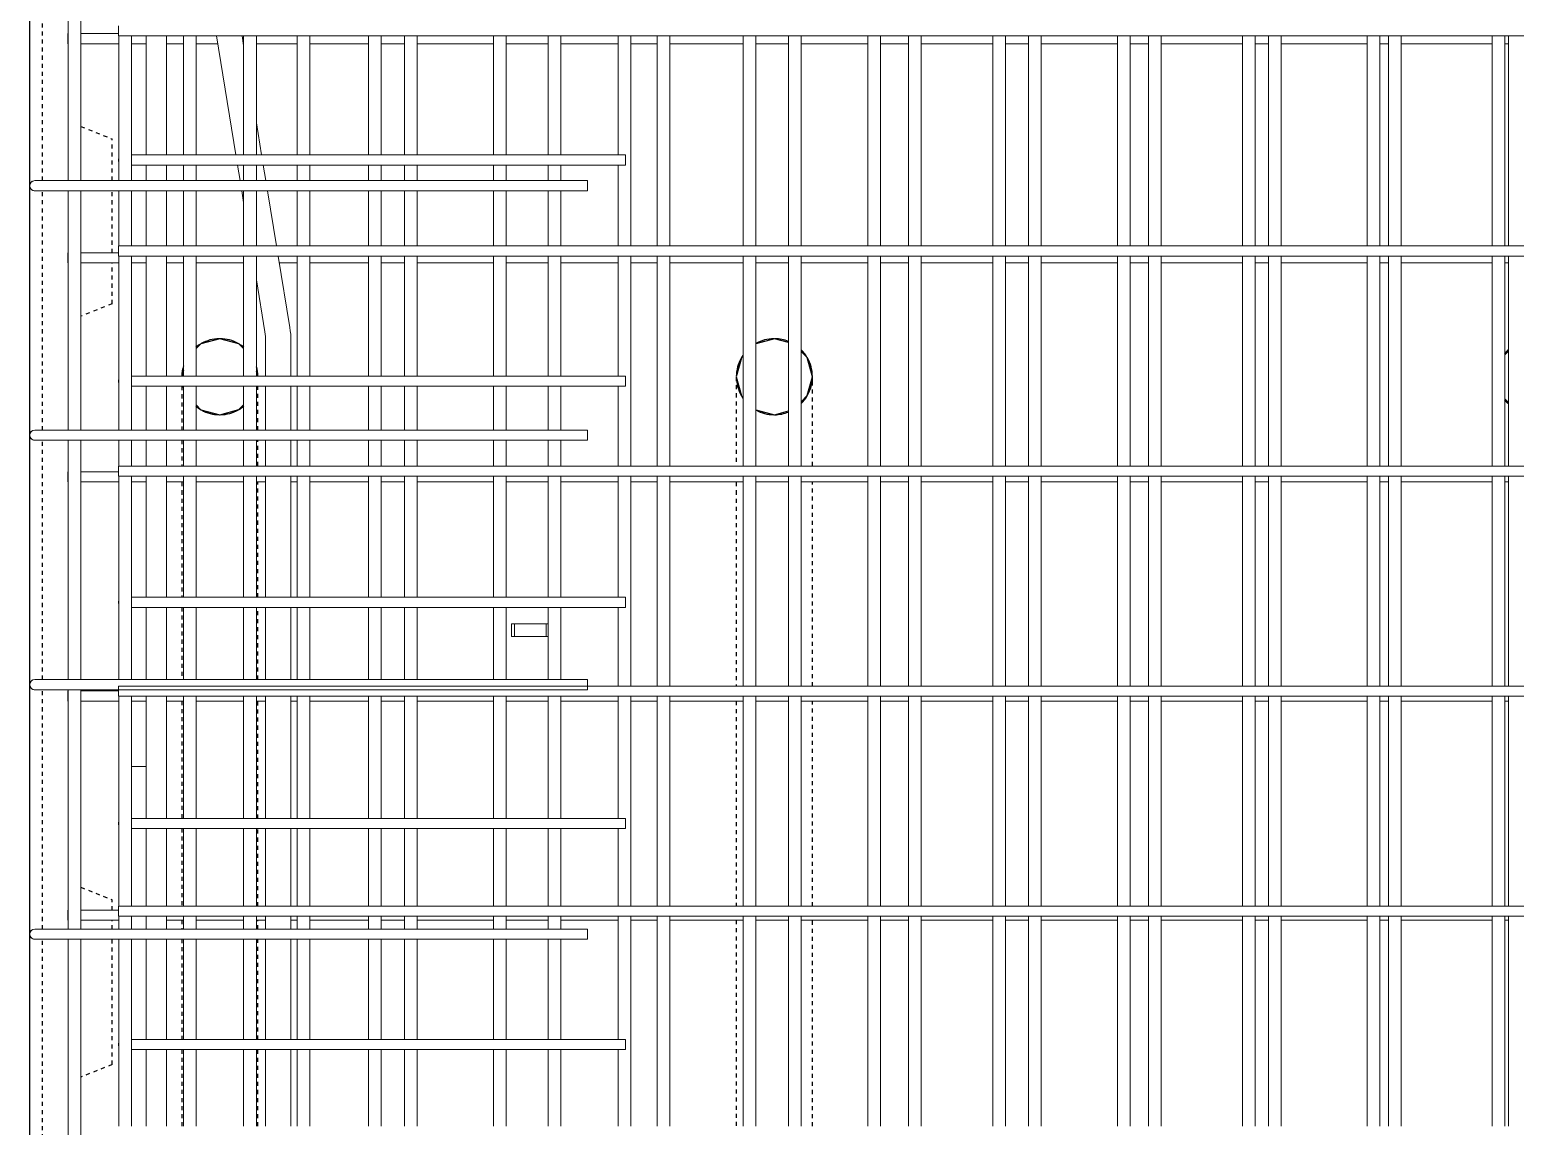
# Model space of a CAD drawing. Header units: millimetres. Extents: x -7118 to 5307, y -2677 to 10400.
# Drawn here: x -4296 to -3124, y -836 to 29 of the extents above; entities that cross this region are included whole.
import ezdxf

# ---------------------------------------------------------------- set-up
doc = ezdxf.new("R2010")
doc.units = ezdxf.units.MM
doc.linetypes.add('Dash', pattern=[6.36, 3.18, -3.18])
for name, color, linetype, lineweight in [('A-GENM', 13, 'Continuous', 18), ('A-WALL', 113, 'Continuous', 25), ('A-WALL-HDLN', 110, 'Dash', 25), ('S-RBAR', 171, 'Continuous', 18)]:
    doc.layers.add(name, color=color, linetype=linetype, lineweight=lineweight)

# ---------------------------------------------------------------- blocks, each defined once
blk = doc.blocks.new('RR spread anchor face based - RR-SA-2_5-150-1726819-Elevation Front 1')
at = {"layer": 'A-GENM'}
for p, q in [((-3916.2, 6755), (-3913.7, 6755)), ((-3916.2, 6745), (-3916.2, 6755)), ((-3913.7, 6755), (-3888.7, 6755)), ((-3913.7, 6755), (-3913.7, 6745)), ((-3888.7, 6755), (-3887, 6755)), ((-3888.7, 6755), (-3888.7, 6745)), ((-3913.7, 6745), (-3916.2, 6745)), ((-3888.7, 6745), (-3913.7, 6745)), ((-3887, 6745), (-3888.7, 6745))]:
    blk.add_line(p, q, dxfattribs=at)

msp = doc.modelspace()

# ---------------------------------------------------------------- linework, layer by layer
at = {"layer": 'A-WALL'}
for p, q in [((-4296.19617, -1395), (-4296.19617, 7060)), ((-3708.69617, -215), (-3723.37513, -218.94367)), ((-3697.6286, -217.94979), (-3708.69617, -215)), ((-3129.41239, -224.74359), (-3132.34599, -227.68891)), ((-4174.89211, -240.1072), (-4176.07075, -244.52941)), ((-4116.3226, -244.52941), (-4117.39456, -240.5394)), ((-3132.34599, -262.33631), (-3129.41239, -265.25824)), ((-3723.37513, -271.08768), (-3708.69617, -275)), ((-3708.69617, -275), (-3697.6286, -272.02657))]:
    msp.add_line(p, q, dxfattribs=at)
at = {"layer": 'A-WALL', "flags": 128}
for points in [[(-4146.19617, -215), (-4161.23068, -219.03919), (-4164.89211, -222.71525)], [(-4127.39456, -222.83477), (-4131.26526, -218.97947), (-4146.19617, -215)], [(-3733.37513, -228.72217), (-3734.7167, -230.06909), (-3738.69617, -245)], [(-3678.69617, -245), (-3682.73536, -229.96549), (-3687.6286, -225.09172)], [(-3738.69617, -245), (-3734.65698, -260.03451), (-3733.37513, -261.31125)], [(-3687.6286, -264.90365), (-3682.67564, -259.93091), (-3678.69617, -245)], [(-3678.69617, -250.06082), (-3678.69617, -245.13838), (-3678.69617, -245)], [(-4164.89211, -267.27047), (-4161.12708, -271.02053), (-4146.19617, -275)], [(-4146.19617, -275), (-4131.16166, -270.96081), (-4127.39456, -267.17866)]]:
    msp.add_lwpolyline(points, dxfattribs=at)
at = {"layer": 'A-WALL'}
for centre, start, end in [((-4146.19617, -245), 120.83030229, 128.92279754), ((-4146.19617, -245), 90.72252687, 119.42229601), ((-4146.19617, -245), 61.01869337, 89.26639009), ((-4146.19617, -245), 50.82210526, 59.6045335), ((-3708.69617, -245), 90.72252687, 119.33444498), ((-3708.69617, -245), 68.15244904, 89.26639009), ((-3708.69617, -245), 150.6727618, 179.61937532), ((-3708.69617, -245), 145.90419146, 149.6053058), ((-3708.69617, -245), 30.83105155, 45), ((-3708.69617, -245), 0.3777518, 29.77056829), ((-3108.69617, -245), 135, 142.66622961), ((-4146.19617, -245), 163.58944024, 179.09089334), ((-4146.19617, -245), 0.90910666, 15), ((-3708.69617, -245), 180.42457698, 209.72326815), ((-3708.69617, -245), 330.71898335, 359.57221129), ((-4146.19617, -245), 195, 196.41055976), ((-4146.19617, -245), 231.07720246, 239.62313313), ((-4146.19617, -245), 300.81202935, 309.17789474), ((-3708.69617, -245), 210.81300667, 214.09580854), ((-3708.69617, -245), 315, 329.6241405), ((-3108.69617, -245), 217.33377039, 225), ((-4146.19617, -245), 241.01713814, 269.26797703), ((-4146.19617, -245), 270.72093746, 299.42390155), ((-3708.69617, -245), 241.01713814, 269.26797703), ((-3708.69617, -245), 270.72093746, 291.84755096)]:
    msp.add_arc(centre, 30, start, end, dxfattribs=at)
at = {"layer": 'A-WALL-HDLN'}
for p, q in [((-4286.19359, -90.33333), (-4286.19359, 98.44444)), ((-4255.84482, -47.64054), (-4231.19617, -57.5)), ((-4231.19617, -90.33333), (-4231.19617, -57.5)), ((-4286.19359, -287.11111), (-4286.19359, -98.33333)), ((-4231.19617, -147.21154), (-4231.19617, -98.33333)), ((-4231.19617, -187.5), (-4231.19617, -155.21154)), ((-4231.19617, -187.5), (-4255.84482, -197.35946)), ((-4286.19359, -483.88889), (-4286.19359, -295.11111)), ((-4116.19617, -418.94118), (-4116.19617, -328.03846)), ((-3678.69617, -489.01923), (-3678.69617, -328.03846)), ((-4176.19617, -335), (-4176.19617, -418.94118)), ((-3738.69617, -335), (-3738.69617, -489.01923)), ((-4176.19617, -426.94118), (-4176.19617, -483.88889)), ((-4116.19617, -483.88889), (-4116.19617, -426.94118)), ((-4286.19359, -680.66667), (-4286.19359, -491.88889)), ((-4176.19617, -500.86538), (-4176.19617, -593.35294)), ((-4116.19617, -593.35294), (-4116.19617, -500.86538)), ((-3738.69617, -500.86538), (-3738.69617, -662.61538)), ((-3678.69617, -662.61538), (-3678.69617, -500.86538)), ((-4176.19617, -601.35294), (-4176.19617, -662.61538)), ((-4116.19617, -662.61538), (-4116.19617, -601.35294)), ((-4255.84482, -647.64054), (-4231.19617, -657.5)), ((-4231.19617, -665.69231), (-4231.19617, -657.5)), ((-4231.19617, -680.66667), (-4231.19617, -673.69231)), ((-4176.19617, -673.69231), (-4176.19617, -680.66667)), ((-4116.19617, -680.66667), (-4116.19617, -673.69231)), ((-3738.69617, -673.69231), (-3738.69617, -836.21154)), ((-3678.69617, -836.21154), (-3678.69617, -673.69231)), ((-4286.19359, -877.44444), (-4286.19359, -688.66667)), ((-4231.19617, -787.5), (-4231.19617, -688.66667)), ((-4176.19617, -688.66667), (-4176.19617, -767.76471)), ((-4116.19617, -767.76471), (-4116.19617, -688.66667)), ((-4176.19617, -775.76471), (-4176.19617, -836.21154)), ((-4116.19617, -836.21154), (-4116.19617, -775.76471)), ((-4231.19617, -787.5), (-4255.84482, -797.35946))]:
    msp.add_line(p, q, dxfattribs=at)
at = {"layer": 'A-WALL-HDLN', "flags": 128}
for points in [[(-3738.69617, -245.38007), (-3738.69617, -249.10169), (-3738.69617, -261.03291), (-3738.69617, -279.70613), (-3738.69617, -303.41931), (-3738.69617, -315.42308)], [(-4176.19617, -252.52941), (-4176.19617, -261.03291), (-4176.19617, -279.70613), (-4176.19617, -287.11111)], [(-4116.19617, -287.11111), (-4116.19617, -283.7275), (-4116.19617, -263.98882), (-4116.19617, -252.52941)], [(-3678.69617, -315.42308), (-3678.69617, -308.13961), (-3678.69617, -283.7275), (-3678.69617, -263.98882), (-3678.69617, -250.72272), (-3678.69617, -250.06314)], [(-4176.19617, -295.11111), (-4176.19617, -303.41931), (-4176.19617, -315.42308)], [(-4116.19617, -315.42308), (-4116.19617, -308.13961), (-4116.19617, -295.11111)], [(-4176.19617, -328.03846), (-4176.19617, -330.01104), (-4176.19617, -335)], [(-3738.69617, -328.03846), (-3738.69617, -330.01104), (-3738.69617, -335)]]:
    msp.add_lwpolyline(points, dxfattribs=at)
at = {"layer": 'S-RBAR'}
for p, q in [((-4265.84482, -90.33333), (-4265.84482, 98.44444)), ((-4255.84482, -90.33333), (-4255.84482, 98.44444)), ((-4266.19617, 17.61538), (-4266.19617, 25.61538)), ((-4255.84482, 25.61538), (-4226.19617, 25.61538)), ((-4226.19617, 23.76923), (-4226.19617, 31.76923)), ((-4226.19617, 23.76923), (-2591.19617, 23.76923)), ((-4225.89942, -90.33333), (-4225.89942, 23.76923)), ((-4215.89942, -90.33333), (-4215.89942, 23.76923)), ((-4204.19617, -70.11765), (-4204.19617, 23.76923)), ((-4188.19617, -70.11765), (-4188.19617, 23.76923)), ((-4174.89211, -70.11765), (-4174.89211, 23.76923)), ((-4164.89211, -70.11765), (-4164.89211, 23.76923)), ((-4133.52404, -70.11765), (-4148.90671, 23.76923)), ((-4127.39456, 16.16755), (-4128.64004, 23.76923)), ((-4127.39456, -70.11765), (-4127.39456, 23.76923)), ((-4117.39456, -70.11765), (-4117.39456, 23.76923)), ((-4085.18941, -70.11765), (-4085.18941, 23.76923)), ((-4075.18941, -70.11765), (-4075.18941, 23.76923)), ((-4028.8897, -70.11765), (-4028.8897, 23.76923)), ((-4018.8897, -70.11765), (-4018.8897, 23.76923)), ((-4000.48671, -70.11765), (-4000.48671, 23.76923)), ((-3990.48671, -70.11765), (-3990.48671, 23.76923)), ((-3930.38485, -70.11765), (-3930.38485, 23.76923)), ((-3920.38485, -70.11765), (-3920.38485, 23.76923)), ((-3887.03401, -70.11765), (-3887.03401, 23.76923)), ((-3877.03401, -70.11765), (-3877.03401, 23.76923)), ((-3831.87999, -70.11765), (-3831.87999, 23.76923)), ((-3821.87999, -141.82692), (-3821.87999, 23.76923)), ((-3801.0813, -141.82692), (-3801.0813, 23.76923)), ((-3791.0813, -141.82692), (-3791.0813, 23.76923)), ((-3733.37513, -141.82692), (-3733.37513, 23.76923)), ((-3723.37513, -141.82692), (-3723.37513, 23.76923)), ((-3697.6286, -141.82692), (-3697.6286, 23.76923)), ((-3687.6286, -141.82692), (-3687.6286, 23.76923)), ((-3634.87027, -141.82692), (-3634.87027, 23.76923)), ((-3624.87027, -141.82692), (-3624.87027, 23.76923)), ((-3602.9259, -141.82692), (-3602.9259, 23.76923)), ((-3592.9259, -141.82692), (-3592.9259, 23.76923)), ((-3536.36542, -141.82692), (-3536.36542, 23.76923)), ((-3526.36542, -141.82692), (-3526.36542, 23.76923)), ((-3508.2232, -141.82692), (-3508.2232, 23.76923)), ((-3498.2232, -141.82692), (-3498.2232, 23.76923)), ((-3437.86056, -141.82692), (-3437.86056, 23.76923)), ((-3427.86056, -141.82692), (-3427.86056, 23.76923)), ((-3413.52049, -141.82692), (-3413.52049, 23.76923)), ((-3403.52049, -141.82692), (-3403.52049, 23.76923)), ((-3339.3557, -141.82692), (-3339.3557, 23.76923)), ((-3329.3557, -141.82692), (-3329.3557, 23.76923)), ((-3318.81779, -141.82692), (-3318.81779, 23.76923)), ((-3308.81779, -141.82692), (-3308.81779, 23.76923)), ((-3240.85084, -141.82692), (-3240.85084, 23.76923)), ((-3230.85084, -141.82692), (-3230.85084, 23.76923)), ((-3224.11509, -141.82692), (-3224.11509, 23.76923)), ((-3214.11509, -141.82692), (-3214.11509, 23.76923)), ((-3142.34599, -141.82692), (-3142.34599, 23.76923)), ((-3132.34599, -141.82692), (-3132.34599, 23.76923)), ((-3129.41239, -141.82692), (-3129.41239, 23.76923)), ((-4255.84482, 17.61538), (-4225.89942, 17.61538)), ((-4215.89942, 17.61538), (-4204.19617, 17.61538)), ((-4188.19617, 17.61538), (-4174.89211, 17.61538)), ((-4164.89211, 17.61538), (-4147.89844, 17.61538)), ((-4117.39456, 17.61538), (-4085.18941, 17.61538)), ((-4075.18941, 17.61538), (-4028.8897, 17.61538)), ((-4018.8897, 17.61538), (-4000.48671, 17.61538)), ((-3990.48671, 17.61538), (-3930.38485, 17.61538)), ((-3920.38485, 17.61538), (-3887.03401, 17.61538)), ((-3877.03401, 17.61538), (-3831.87999, 17.61538)), ((-3821.87999, 17.61538), (-3801.0813, 17.61538)), ((-3791.0813, 17.61538), (-3733.37513, 17.61538)), ((-3723.37513, 17.61538), (-3697.6286, 17.61538)), ((-3687.6286, 17.61538), (-3634.87027, 17.61538)), ((-3624.87027, 17.61538), (-3602.9259, 17.61538)), ((-3592.9259, 17.61538), (-3536.36542, 17.61538)), ((-3526.36542, 17.61538), (-3508.2232, 17.61538)), ((-3498.2232, 17.61538), (-3437.86056, 17.61538)), ((-3427.86056, 17.61538), (-3413.52049, 17.61538)), ((-3403.52049, 17.61538), (-3339.3557, 17.61538)), ((-3329.3557, 17.61538), (-3318.81779, 17.61538)), ((-3308.81779, 17.61538), (-3240.85084, 17.61538)), ((-3230.85084, 17.61538), (-3224.11509, 17.61538)), ((-3214.11509, 17.61538), (-3142.34599, 17.61538)), ((-3132.34599, 17.61538), (-3129.41239, 17.61538)), ((-4113.25737, -70.11765), (-4117.39456, -44.86665)), ((-4186.19617, -70.11765), (-4216.26621, -70.11765)), ((-4186.19617, -70.11765), (-3826.19617, -70.11765)), ((-3826.19617, -78.11765), (-3826.19617, -70.11765)), ((-4186.19617, -78.11765), (-4216.26621, -78.11765)), ((-4204.19617, -90.33333), (-4204.19617, -78.11765)), ((-4188.19617, -90.33333), (-4188.19617, -78.11765)), ((-4186.19617, -78.11765), (-3826.19617, -78.11765)), ((-4174.89211, -90.33333), (-4174.89211, -78.11765)), ((-4164.89211, -90.33333), (-4164.89211, -78.11765)), ((-4130.21185, -90.33333), (-4132.2133, -78.11765)), ((-4127.39456, -90.33333), (-4127.39456, -78.11765)), ((-4117.39456, -90.33333), (-4117.39456, -78.11765)), ((-4109.94518, -90.33333), (-4111.94663, -78.11765)), ((-4085.18941, -90.33333), (-4085.18941, -78.11765)), ((-4075.18941, -90.33333), (-4075.18941, -78.11765)), ((-4028.8897, -90.33333), (-4028.8897, -78.11765)), ((-4018.8897, -90.33333), (-4018.8897, -78.11765)), ((-4000.48671, -90.33333), (-4000.48671, -78.11765)), ((-3990.48671, -90.33333), (-3990.48671, -78.11765)), ((-3930.38485, -90.33333), (-3930.38485, -78.11765)), ((-3920.38485, -90.33333), (-3920.38485, -78.11765)), ((-3887.03401, -90.33333), (-3887.03401, -78.11765)), ((-3877.03401, -90.33333), (-3877.03401, -78.11765)), ((-3831.87999, -141.82692), (-3831.87999, -78.11765)), ((-4272.19617, -90.33333), (-4292.19617, -90.33333)), ((-4272.19617, -90.33333), (-3856.19617, -90.33333)), ((-3856.19617, -98.33333), (-3856.19617, -90.33333)), ((-4272.19617, -98.33333), (-4292.19617, -98.33333)), ((-4272.19617, -98.33333), (-3856.19617, -98.33333)), ((-4265.84482, -287.11111), (-4265.84482, -98.33333)), ((-4255.84482, -287.11111), (-4255.84482, -98.33333)), ((-4225.89942, -141.82692), (-4225.89942, -98.33333)), ((-4215.89942, -141.82692), (-4215.89942, -98.33333)), ((-4204.19617, -141.82692), (-4204.19617, -98.33333)), ((-4188.19617, -141.82692), (-4188.19617, -98.33333)), ((-4174.89211, -141.82692), (-4174.89211, -98.33333)), ((-4164.89211, -141.82692), (-4164.89211, -98.33333)), ((-4127.39456, -107.52842), (-4128.90111, -98.33333)), ((-4127.39456, -141.82692), (-4127.39456, -98.33333)), ((-4117.39456, -141.82692), (-4117.39456, -98.33333)), ((-4101.50834, -141.82692), (-4108.63444, -98.33333)), ((-4085.18941, -141.82692), (-4085.18941, -98.33333)), ((-4075.18941, -141.82692), (-4075.18941, -98.33333)), ((-4028.8897, -141.82692), (-4028.8897, -98.33333)), ((-4018.8897, -141.82692), (-4018.8897, -98.33333)), ((-4000.48671, -141.82692), (-4000.48671, -98.33333)), ((-3990.48671, -141.82692), (-3990.48671, -98.33333)), ((-3930.38485, -141.82692), (-3930.38485, -98.33333)), ((-3920.38485, -141.82692), (-3920.38485, -98.33333)), ((-3887.03401, -141.82692), (-3887.03401, -98.33333)), ((-3877.03401, -141.82692), (-3877.03401, -98.33333)), ((-4266.19617, -155.21154), (-4266.19617, -147.21154)), ((-4255.84482, -147.21154), (-4226.19617, -147.21154)), ((-4226.19617, -141.82692), (-2591.19617, -141.82692)), ((-4226.19617, -149.82692), (-4226.19617, -141.82692)), ((-4226.19617, -149.82692), (-2591.19617, -149.82692)), ((-4225.89942, -287.11111), (-4225.89942, -149.82692)), ((-4215.89942, -287.11111), (-4215.89942, -149.82692)), ((-4204.19617, -244.52941), (-4204.19617, -149.82692)), ((-4188.19617, -244.52941), (-4188.19617, -149.82692)), ((-4174.89211, -244.52941), (-4174.89211, -149.82692)), ((-4164.89211, -244.52941), (-4164.89211, -149.82692)), ((-4127.39456, -244.52941), (-4127.39456, -149.82692)), ((-4117.39456, -244.52941), (-4117.39456, -149.82692)), ((-4090.94593, -206.29372), (-4100.1976, -149.82692)), ((-4085.18941, -244.52941), (-4085.18941, -149.82692)), ((-4075.18941, -244.52941), (-4075.18941, -149.82692)), ((-4028.8897, -244.52941), (-4028.8897, -149.82692)), ((-4018.8897, -244.52941), (-4018.8897, -149.82692)), ((-4000.48671, -244.52941), (-4000.48671, -149.82692)), ((-3990.48671, -244.52941), (-3990.48671, -149.82692)), ((-3930.38485, -244.52941), (-3930.38485, -149.82692)), ((-3920.38485, -244.52941), (-3920.38485, -149.82692)), ((-3887.03401, -244.52941), (-3887.03401, -149.82692)), ((-3877.03401, -244.52941), (-3877.03401, -149.82692)), ((-3831.87999, -244.52941), (-3831.87999, -149.82692)), ((-3821.87999, -315.42308), (-3821.87999, -149.82692)), ((-3801.0813, -315.42308), (-3801.0813, -149.82692)), ((-3791.0813, -315.42308), (-3791.0813, -149.82692)), ((-3733.37513, -315.42308), (-3733.37513, -149.82692)), ((-3723.37513, -315.42308), (-3723.37513, -149.82692)), ((-3697.6286, -315.42308), (-3697.6286, -149.82692)), ((-3687.6286, -315.42308), (-3687.6286, -149.82692)), ((-3634.87027, -315.42308), (-3634.87027, -149.82692)), ((-3624.87027, -315.42308), (-3624.87027, -149.82692)), ((-3602.9259, -315.42308), (-3602.9259, -149.82692)), ((-3592.9259, -315.42308), (-3592.9259, -149.82692)), ((-3536.36542, -315.42308), (-3536.36542, -149.82692)), ((-3526.36542, -315.42308), (-3526.36542, -149.82692)), ((-3508.2232, -315.42308), (-3508.2232, -149.82692)), ((-3498.2232, -315.42308), (-3498.2232, -149.82692)), ((-3437.86056, -315.42308), (-3437.86056, -149.82692)), ((-3427.86056, -315.42308), (-3427.86056, -149.82692)), ((-3413.52049, -315.42308), (-3413.52049, -149.82692)), ((-3403.52049, -315.42308), (-3403.52049, -149.82692)), ((-3339.3557, -315.42308), (-3339.3557, -149.82692)), ((-3329.3557, -315.42308), (-3329.3557, -149.82692)), ((-3318.81779, -315.42308), (-3318.81779, -149.82692)), ((-3308.81779, -315.42308), (-3308.81779, -149.82692)), ((-3240.85084, -315.42308), (-3240.85084, -149.82692)), ((-3230.85084, -315.42308), (-3230.85084, -149.82692)), ((-3224.11509, -315.42308), (-3224.11509, -149.82692)), ((-3214.11509, -315.42308), (-3214.11509, -149.82692)), ((-3142.34599, -315.42308), (-3142.34599, -149.82692)), ((-3132.34599, -315.42308), (-3132.34599, -149.82692)), ((-3129.41239, -315.42308), (-3129.41239, -149.82692)), ((-4255.84482, -155.21154), (-4225.89942, -155.21154)), ((-4215.89942, -155.21154), (-4204.19617, -155.21154)), ((-4188.19617, -155.21154), (-4174.89211, -155.21154)), ((-4164.89211, -155.21154), (-4127.39456, -155.21154)), ((-4099.31537, -155.21154), (-4085.18941, -155.21154)), ((-4075.18941, -155.21154), (-4028.8897, -155.21154)), ((-4018.8897, -155.21154), (-4000.48671, -155.21154)), ((-3990.48671, -155.21154), (-3930.38485, -155.21154)), ((-3920.38485, -155.21154), (-3887.03401, -155.21154)), ((-3877.03401, -155.21154), (-3831.87999, -155.21154)), ((-3821.87999, -155.21154), (-3801.0813, -155.21154)), ((-3791.0813, -155.21154), (-3733.37513, -155.21154)), ((-3723.37513, -155.21154), (-3697.6286, -155.21154)), ((-3687.6286, -155.21154), (-3634.87027, -155.21154)), ((-3624.87027, -155.21154), (-3602.9259, -155.21154)), ((-3592.9259, -155.21154), (-3536.36542, -155.21154)), ((-3526.36542, -155.21154), (-3508.2232, -155.21154)), ((-3498.2232, -155.21154), (-3437.86056, -155.21154)), ((-3427.86056, -155.21154), (-3413.52049, -155.21154)), ((-3403.52049, -155.21154), (-3339.3557, -155.21154)), ((-3329.3557, -155.21154), (-3318.81779, -155.21154)), ((-3308.81779, -155.21154), (-3240.85084, -155.21154)), ((-3230.85084, -155.21154), (-3224.11509, -155.21154)), ((-3214.11509, -155.21154), (-3142.34599, -155.21154)), ((-3132.34599, -155.21154), (-3129.41239, -155.21154)), ((-4110.68278, -209.52746), (-4117.39456, -168.56262)), ((-4110.09067, -244.52941), (-4110.09067, -216.80336)), ((-4090.09067, -244.52941), (-4090.09067, -216.80336)), ((-4186.19617, -244.52941), (-4216.26621, -244.52941)), ((-4186.19617, -244.52941), (-3826.19617, -244.52941)), ((-3826.19617, -252.52941), (-3826.19617, -244.52941)), ((-4186.19617, -252.52941), (-4216.26621, -252.52941)), ((-4204.19617, -287.11111), (-4204.19617, -252.52941)), ((-4188.19617, -287.11111), (-4188.19617, -252.52941)), ((-4186.19617, -252.52941), (-3826.19617, -252.52941)), ((-4174.89211, -287.11111), (-4174.89211, -252.52941)), ((-4164.89211, -287.11111), (-4164.89211, -252.52941)), ((-4127.39456, -287.11111), (-4127.39456, -252.52941)), ((-4117.39456, -287.11111), (-4117.39456, -252.52941)), ((-4110.09067, -287.11111), (-4110.09067, -252.52941)), ((-4090.09067, -287.11111), (-4090.09067, -252.52941)), ((-4085.18941, -287.11111), (-4085.18941, -252.52941)), ((-4075.18941, -287.11111), (-4075.18941, -252.52941)), ((-4028.8897, -287.11111), (-4028.8897, -252.52941)), ((-4018.8897, -287.11111), (-4018.8897, -252.52941)), ((-4000.48671, -287.11111), (-4000.48671, -252.52941)), ((-3990.48671, -287.11111), (-3990.48671, -252.52941)), ((-3930.38485, -287.11111), (-3930.38485, -252.52941)), ((-3920.38485, -287.11111), (-3920.38485, -252.52941)), ((-3887.03401, -287.11111), (-3887.03401, -252.52941)), ((-3877.03401, -287.11111), (-3877.03401, -252.52941)), ((-3831.87999, -315.42308), (-3831.87999, -252.52941)), ((-4272.19617, -287.11111), (-4292.19617, -287.11111)), ((-4272.19617, -287.11111), (-3856.19617, -287.11111)), ((-3856.19617, -295.11111), (-3856.19617, -287.11111)), ((-4272.19617, -295.11111), (-4292.19617, -295.11111)), ((-4272.19617, -295.11111), (-3856.19617, -295.11111)), ((-4265.84482, -483.88889), (-4265.84482, -295.11111)), ((-4255.84482, -483.88889), (-4255.84482, -295.11111)), ((-4225.89942, -315.42308), (-4225.89942, -295.11111)), ((-4215.89942, -315.42308), (-4215.89942, -295.11111)), ((-4204.19617, -315.42308), (-4204.19617, -295.11111)), ((-4188.19617, -315.42308), (-4188.19617, -295.11111)), ((-4174.89211, -315.42308), (-4174.89211, -295.11111)), ((-4164.89211, -315.42308), (-4164.89211, -295.11111)), ((-4127.39456, -315.42308), (-4127.39456, -295.11111)), ((-4117.39456, -315.42308), (-4117.39456, -295.11111)), ((-4110.09067, -315.42308), (-4110.09067, -295.11111)), ((-4090.09067, -315.42308), (-4090.09067, -295.11111)), ((-4085.18941, -315.42308), (-4085.18941, -295.11111)), ((-4075.18941, -315.42308), (-4075.18941, -295.11111)), ((-4028.8897, -315.42308), (-4028.8897, -295.11111)), ((-4018.8897, -315.42308), (-4018.8897, -295.11111)), ((-4000.48671, -315.42308), (-4000.48671, -295.11111)), ((-3990.48671, -315.42308), (-3990.48671, -295.11111)), ((-3930.38485, -315.42308), (-3930.38485, -295.11111)), ((-3920.38485, -315.42308), (-3920.38485, -295.11111)), ((-3887.03401, -315.42308), (-3887.03401, -295.11111)), ((-3877.03401, -315.42308), (-3877.03401, -295.11111)), ((-4226.19617, -315.42308), (-2591.19617, -315.42308)), ((-4226.19617, -323.42308), (-4226.19617, -315.42308)), ((-4266.19617, -328.03846), (-4266.19617, -320.03846)), ((-4255.84482, -320.03846), (-4226.19617, -320.03846)), ((-4255.84482, -328.03846), (-4225.89942, -328.03846)), ((-4226.19617, -323.42308), (-2591.19617, -323.42308)), ((-4225.89942, -483.88889), (-4225.89942, -323.42308)), ((-4215.89942, -483.88889), (-4215.89942, -323.42308)), ((-4215.89942, -328.03846), (-4204.19617, -328.03846)), ((-4204.19617, -418.94118), (-4204.19617, -323.42308)), ((-4188.19617, -418.94118), (-4188.19617, -323.42308)), ((-4188.19617, -328.03846), (-4174.89211, -328.03846)), ((-4174.89211, -418.94118), (-4174.89211, -323.42308)), ((-4164.89211, -418.94118), (-4164.89211, -323.42308)), ((-4164.89211, -328.03846), (-4127.39456, -328.03846)), ((-4127.39456, -418.94118), (-4127.39456, -323.42308)), ((-4117.39456, -418.94118), (-4117.39456, -323.42308)), ((-4117.39456, -328.03846), (-4110.09067, -328.03846)), ((-4110.09067, -418.94118), (-4110.09067, -323.42308)), ((-4090.09067, -418.94118), (-4090.09067, -323.42308)), ((-4089.74898, -328.03846), (-4085.18941, -328.03846)), ((-4085.18941, -418.94118), (-4085.18941, -323.42308)), ((-4075.18941, -418.94118), (-4075.18941, -323.42308)), ((-4075.18941, -328.03846), (-4028.8897, -328.03846)), ((-4028.8897, -418.94118), (-4028.8897, -323.42308)), ((-4018.8897, -418.94118), (-4018.8897, -323.42308)), ((-4018.8897, -328.03846), (-4000.48671, -328.03846)), ((-4000.48671, -418.94118), (-4000.48671, -323.42308)), ((-3990.48671, -418.94118), (-3990.48671, -323.42308)), ((-3990.48671, -328.03846), (-3930.38485, -328.03846)), ((-3930.38485, -418.94118), (-3930.38485, -323.42308)), ((-3920.38485, -418.94118), (-3920.38485, -323.42308)), ((-3920.38485, -328.03846), (-3887.03401, -328.03846)), ((-3887.03401, -418.94118), (-3887.03401, -323.42308)), ((-3877.03401, -418.94118), (-3877.03401, -323.42308)), ((-3877.03401, -328.03846), (-3831.87999, -328.03846)), ((-3831.87999, -418.94118), (-3831.87999, -323.42308)), ((-3821.87999, -489.01923), (-3821.87999, -323.42308)), ((-3821.87999, -328.03846), (-3801.0813, -328.03846)), ((-3801.0813, -489.01923), (-3801.0813, -323.42308)), ((-3791.0813, -489.01923), (-3791.0813, -323.42308)), ((-3791.0813, -328.03846), (-3733.37513, -328.03846)), ((-3733.37513, -489.01923), (-3733.37513, -323.42308)), ((-3723.37513, -489.01923), (-3723.37513, -323.42308)), ((-3723.37513, -328.03846), (-3697.6286, -328.03846)), ((-3697.6286, -489.01923), (-3697.6286, -323.42308)), ((-3687.6286, -489.01923), (-3687.6286, -323.42308)), ((-3687.6286, -328.03846), (-3634.87027, -328.03846)), ((-3634.87027, -489.01923), (-3634.87027, -323.42308)), ((-3624.87027, -489.01923), (-3624.87027, -323.42308)), ((-3624.87027, -328.03846), (-3602.9259, -328.03846)), ((-3602.9259, -489.01923), (-3602.9259, -323.42308)), ((-3592.9259, -489.01923), (-3592.9259, -323.42308)), ((-3592.9259, -328.03846), (-3536.36542, -328.03846)), ((-3536.36542, -489.01923), (-3536.36542, -323.42308)), ((-3526.36542, -489.01923), (-3526.36542, -323.42308)), ((-3526.36542, -328.03846), (-3508.2232, -328.03846)), ((-3508.2232, -489.01923), (-3508.2232, -323.42308)), ((-3498.2232, -489.01923), (-3498.2232, -323.42308)), ((-3498.2232, -328.03846), (-3437.86056, -328.03846)), ((-3437.86056, -489.01923), (-3437.86056, -323.42308)), ((-3427.86056, -489.01923), (-3427.86056, -323.42308)), ((-3427.86056, -328.03846), (-3413.52049, -328.03846)), ((-3413.52049, -489.01923), (-3413.52049, -323.42308)), ((-3403.52049, -489.01923), (-3403.52049, -323.42308)), ((-3403.52049, -328.03846), (-3339.3557, -328.03846)), ((-3339.3557, -489.01923), (-3339.3557, -323.42308)), ((-3329.3557, -489.01923), (-3329.3557, -323.42308)), ((-3329.3557, -328.03846), (-3318.81779, -328.03846)), ((-3318.81779, -489.01923), (-3318.81779, -323.42308)), ((-3308.81779, -489.01923), (-3308.81779, -323.42308)), ((-3308.81779, -328.03846), (-3240.85084, -328.03846)), ((-3240.85084, -489.01923), (-3240.85084, -323.42308)), ((-3230.85084, -489.01923), (-3230.85084, -323.42308)), ((-3230.85084, -328.03846), (-3224.11509, -328.03846)), ((-3224.11509, -489.01923), (-3224.11509, -323.42308)), ((-3214.11509, -489.01923), (-3214.11509, -323.42308)), ((-3214.11509, -328.03846), (-3142.34599, -328.03846)), ((-3142.34599, -489.01923), (-3142.34599, -323.42308)), ((-3132.34599, -489.01923), (-3132.34599, -323.42308)), ((-3132.34599, -328.03846), (-3129.41239, -328.03846)), ((-3129.41239, -489.01923), (-3129.41239, -323.42308)), ((-4186.19617, -418.94118), (-4216.26621, -418.94118)), ((-4186.19617, -418.94118), (-3826.19617, -418.94118)), ((-3826.19617, -426.94118), (-3826.19617, -418.94118)), ((-4186.19617, -426.94118), (-4216.26621, -426.94118)), ((-4204.19617, -483.88889), (-4204.19617, -426.94118)), ((-4188.19617, -483.88889), (-4188.19617, -426.94118)), ((-4186.19617, -426.94118), (-3826.19617, -426.94118)), ((-4174.89211, -483.88889), (-4174.89211, -426.94118)), ((-4164.89211, -483.88889), (-4164.89211, -426.94118)), ((-4127.39456, -483.88889), (-4127.39456, -426.94118)), ((-4117.39456, -483.88889), (-4117.39456, -426.94118)), ((-4110.09067, -483.88889), (-4110.09067, -426.94118)), ((-4090.09067, -483.88889), (-4090.09067, -426.94118)), ((-4085.18941, -483.88889), (-4085.18941, -426.94118)), ((-4075.18941, -483.88889), (-4075.18941, -426.94118)), ((-4028.8897, -483.88889), (-4028.8897, -426.94118)), ((-4018.8897, -483.88889), (-4018.8897, -426.94118)), ((-4000.48671, -483.88889), (-4000.48671, -426.94118)), ((-3990.48671, -483.88889), (-3990.48671, -426.94118)), ((-3930.38485, -483.88889), (-3930.38485, -426.94118)), ((-3920.38485, -483.88889), (-3920.38485, -426.94118)), ((-3887.03401, -483.88889), (-3887.03401, -426.94118)), ((-3877.03401, -483.88889), (-3877.03401, -426.94118)), ((-3831.87999, -489.01923), (-3831.87999, -426.94118)), ((-4272.19617, -483.88889), (-4292.19617, -483.88889)), ((-4272.19617, -491.88889), (-4292.19617, -491.88889)), ((-4272.19617, -483.88889), (-3856.19617, -483.88889)), ((-4272.19617, -491.88889), (-3856.19617, -491.88889)), ((-4265.84482, -680.66667), (-4265.84482, -491.88889)), ((-4255.84482, -680.66667), (-4255.84482, -491.88889)), ((-4226.19617, -489.01923), (-2591.19617, -489.01923)), ((-4226.19617, -497.01923), (-4226.19617, -489.01923)), ((-3856.19617, -491.88889), (-3856.19617, -483.88889)), ((-4266.19617, -500.86538), (-4266.19617, -492.86538)), ((-4255.84482, -492.86538), (-4226.19617, -492.86538)), ((-4255.84482, -500.86538), (-4225.89942, -500.86538)), ((-4226.19617, -497.01923), (-2591.19617, -497.01923)), ((-4225.89942, -662.61538), (-4225.89942, -497.01923)), ((-4215.89942, -662.61538), (-4215.89942, -497.01923)), ((-4215.89942, -500.86538), (-4204.19617, -500.86538)), ((-4204.19617, -593.35294), (-4204.19617, -497.01923)), ((-4188.19617, -593.35294), (-4188.19617, -497.01923)), ((-4188.19617, -500.86538), (-4174.89211, -500.86538)), ((-4174.89211, -593.35294), (-4174.89211, -497.01923)), ((-4164.89211, -593.35294), (-4164.89211, -497.01923)), ((-4164.89211, -500.86538), (-4127.39456, -500.86538)), ((-4127.39456, -593.35294), (-4127.39456, -497.01923)), ((-4117.39456, -593.35294), (-4117.39456, -497.01923)), ((-4117.39456, -500.86538), (-4110.09067, -500.86538)), ((-4110.09067, -593.35294), (-4110.09067, -497.01923)), ((-4090.09067, -593.35294), (-4090.09067, -497.01923)), ((-4089.74898, -500.86538), (-4085.18941, -500.86538)), ((-4085.18941, -593.35294), (-4085.18941, -497.01923)), ((-4075.18941, -593.35294), (-4075.18941, -497.01923)), ((-4075.18941, -500.86538), (-4028.8897, -500.86538)), ((-4028.8897, -593.35294), (-4028.8897, -497.01923)), ((-4018.8897, -593.35294), (-4018.8897, -497.01923)), ((-4018.8897, -500.86538), (-4000.48671, -500.86538)), ((-4000.48671, -593.35294), (-4000.48671, -497.01923)), ((-3990.48671, -593.35294), (-3990.48671, -497.01923)), ((-3990.48671, -500.86538), (-3930.38485, -500.86538)), ((-3930.38485, -593.35294), (-3930.38485, -497.01923)), ((-3920.38485, -593.35294), (-3920.38485, -497.01923)), ((-3920.38485, -500.86538), (-3887.03401, -500.86538)), ((-3887.03401, -593.35294), (-3887.03401, -497.01923)), ((-3877.03401, -593.35294), (-3877.03401, -497.01923)), ((-3877.03401, -500.86538), (-3831.87999, -500.86538)), ((-3831.87999, -593.35294), (-3831.87999, -497.01923)), ((-3821.87999, -662.61538), (-3821.87999, -497.01923)), ((-3821.87999, -500.86538), (-3801.0813, -500.86538)), ((-3801.0813, -662.61538), (-3801.0813, -497.01923)), ((-3791.0813, -662.61538), (-3791.0813, -497.01923)), ((-3791.0813, -500.86538), (-3733.37513, -500.86538)), ((-3733.37513, -662.61538), (-3733.37513, -497.01923)), ((-3723.37513, -662.61538), (-3723.37513, -497.01923)), ((-3723.37513, -500.86538), (-3697.6286, -500.86538)), ((-3697.6286, -662.61538), (-3697.6286, -497.01923)), ((-3687.6286, -662.61538), (-3687.6286, -497.01923)), ((-3687.6286, -500.86538), (-3634.87027, -500.86538)), ((-3634.87027, -662.61538), (-3634.87027, -497.01923)), ((-3624.87027, -662.61538), (-3624.87027, -497.01923)), ((-3624.87027, -500.86538), (-3602.9259, -500.86538)), ((-3602.9259, -662.61538), (-3602.9259, -497.01923)), ((-3592.9259, -662.61538), (-3592.9259, -497.01923)), ((-3592.9259, -500.86538), (-3536.36542, -500.86538)), ((-3536.36542, -662.61538), (-3536.36542, -497.01923)), ((-3526.36542, -662.61538), (-3526.36542, -497.01923)), ((-3526.36542, -500.86538), (-3508.2232, -500.86538)), ((-3508.2232, -662.61538), (-3508.2232, -497.01923)), ((-3498.2232, -662.61538), (-3498.2232, -497.01923)), ((-3498.2232, -500.86538), (-3437.86056, -500.86538)), ((-3437.86056, -662.61538), (-3437.86056, -497.01923)), ((-3427.86056, -662.61538), (-3427.86056, -497.01923)), ((-3427.86056, -500.86538), (-3413.52049, -500.86538)), ((-3413.52049, -662.61538), (-3413.52049, -497.01923)), ((-3403.52049, -662.61538), (-3403.52049, -497.01923)), ((-3403.52049, -500.86538), (-3339.3557, -500.86538)), ((-3339.3557, -662.61538), (-3339.3557, -497.01923)), ((-3329.3557, -662.61538), (-3329.3557, -497.01923)), ((-3329.3557, -500.86538), (-3318.81779, -500.86538)), ((-3318.81779, -662.61538), (-3318.81779, -497.01923)), ((-3308.81779, -662.61538), (-3308.81779, -497.01923)), ((-3308.81779, -500.86538), (-3240.85084, -500.86538)), ((-3240.85084, -662.61538), (-3240.85084, -497.01923)), ((-3230.85084, -662.61538), (-3230.85084, -497.01923)), ((-3230.85084, -500.86538), (-3224.11509, -500.86538)), ((-3224.11509, -662.61538), (-3224.11509, -497.01923)), ((-3214.11509, -662.61538), (-3214.11509, -497.01923)), ((-3214.11509, -500.86538), (-3142.34599, -500.86538)), ((-3142.34599, -662.61538), (-3142.34599, -497.01923)), ((-3132.34599, -662.61538), (-3132.34599, -497.01923)), ((-3132.34599, -500.86538), (-3129.41239, -500.86538)), ((-3129.41239, -662.61538), (-3129.41239, -497.01923)), ((-4215.89942, -552.5), (-4204.19617, -552.5)), ((-4186.19617, -593.35294), (-4216.26621, -593.35294)), ((-4186.19617, -593.35294), (-3826.19617, -593.35294)), ((-3826.19617, -601.35294), (-3826.19617, -593.35294)), ((-4186.19617, -601.35294), (-4216.26621, -601.35294)), ((-4204.19617, -662.61538), (-4204.19617, -601.35294)), ((-4188.19617, -662.61538), (-4188.19617, -601.35294)), ((-4186.19617, -601.35294), (-3826.19617, -601.35294)), ((-4174.89211, -662.61538), (-4174.89211, -601.35294)), ((-4164.89211, -662.61538), (-4164.89211, -601.35294)), ((-4127.39456, -662.61538), (-4127.39456, -601.35294)), ((-4117.39456, -662.61538), (-4117.39456, -601.35294)), ((-4110.09067, -662.61538), (-4110.09067, -601.35294)), ((-4090.09067, -662.61538), (-4090.09067, -601.35294)), ((-4085.18941, -662.61538), (-4085.18941, -601.35294)), ((-4075.18941, -662.61538), (-4075.18941, -601.35294)), ((-4028.8897, -662.61538), (-4028.8897, -601.35294)), ((-4018.8897, -662.61538), (-4018.8897, -601.35294)), ((-4000.48671, -662.61538), (-4000.48671, -601.35294)), ((-3990.48671, -662.61538), (-3990.48671, -601.35294)), ((-3930.38485, -662.61538), (-3930.38485, -601.35294)), ((-3920.38485, -662.61538), (-3920.38485, -601.35294)), ((-3887.03401, -662.61538), (-3887.03401, -601.35294)), ((-3877.03401, -662.61538), (-3877.03401, -601.35294)), ((-3831.87999, -662.61538), (-3831.87999, -601.35294)), ((-4266.19617, -673.69231), (-4266.19617, -665.69231)), ((-4255.84482, -665.69231), (-4226.19617, -665.69231)), ((-4226.19617, -662.61538), (-2591.19617, -662.61538)), ((-4226.19617, -670.61538), (-4226.19617, -662.61538)), ((-4255.84482, -673.69231), (-4225.89942, -673.69231)), ((-4226.19617, -670.61538), (-2591.19617, -670.61538)), ((-4225.89942, -680.66667), (-4225.89942, -670.61538)), ((-4215.89942, -680.66667), (-4215.89942, -670.61538)), ((-4204.19617, -680.66667), (-4204.19617, -670.61538)), ((-4188.19617, -680.66667), (-4188.19617, -670.61538)), ((-4188.19617, -673.69231), (-4174.89211, -673.69231)), ((-4174.89211, -680.66667), (-4174.89211, -670.61538)), ((-4164.89211, -680.66667), (-4164.89211, -670.61538)), ((-4164.89211, -673.69231), (-4127.39456, -673.69231)), ((-4127.39456, -680.66667), (-4127.39456, -670.61538)), ((-4117.39456, -680.66667), (-4117.39456, -670.61538)), ((-4117.39456, -673.69231), (-4110.09067, -673.69231)), ((-4110.09067, -680.66667), (-4110.09067, -670.61538)), ((-4090.09067, -680.66667), (-4090.09067, -670.61538)), ((-4089.74898, -673.69231), (-4085.18941, -673.69231)), ((-4085.18941, -680.66667), (-4085.18941, -670.61538)), ((-4075.18941, -680.66667), (-4075.18941, -670.61538)), ((-4075.18941, -673.69231), (-4028.8897, -673.69231)), ((-4028.8897, -680.66667), (-4028.8897, -670.61538)), ((-4018.8897, -680.66667), (-4018.8897, -670.61538)), ((-4018.8897, -673.69231), (-4000.48671, -673.69231)), ((-4000.48671, -680.66667), (-4000.48671, -670.61538)), ((-3990.48671, -680.66667), (-3990.48671, -670.61538)), ((-3990.48671, -673.69231), (-3930.38485, -673.69231)), ((-3930.38485, -680.66667), (-3930.38485, -670.61538)), ((-3920.38485, -680.66667), (-3920.38485, -670.61538)), ((-3920.38485, -673.69231), (-3887.03401, -673.69231)), ((-3887.03401, -680.66667), (-3887.03401, -670.61538)), ((-3877.03401, -680.66667), (-3877.03401, -670.61538)), ((-3877.03401, -673.69231), (-3831.87999, -673.69231)), ((-3831.87999, -767.76471), (-3831.87999, -670.61538)), ((-3821.87999, -836.21154), (-3821.87999, -670.61538)), ((-3821.87999, -673.69231), (-3801.0813, -673.69231)), ((-3801.0813, -836.21154), (-3801.0813, -670.61538)), ((-3791.0813, -836.21154), (-3791.0813, -670.61538)), ((-3791.0813, -673.69231), (-3733.37513, -673.69231)), ((-3733.37513, -836.21154), (-3733.37513, -670.61538)), ((-3723.37513, -836.21154), (-3723.37513, -670.61538)), ((-3723.37513, -673.69231), (-3697.6286, -673.69231)), ((-3697.6286, -836.21154), (-3697.6286, -670.61538)), ((-3687.6286, -836.21154), (-3687.6286, -670.61538)), ((-3687.6286, -673.69231), (-3634.87027, -673.69231)), ((-3634.87027, -836.21154), (-3634.87027, -670.61538)), ((-3624.87027, -836.21154), (-3624.87027, -670.61538)), ((-3624.87027, -673.69231), (-3602.9259, -673.69231)), ((-3602.9259, -836.21154), (-3602.9259, -670.61538)), ((-3592.9259, -836.21154), (-3592.9259, -670.61538)), ((-3592.9259, -673.69231), (-3536.36542, -673.69231)), ((-3536.36542, -836.21154), (-3536.36542, -670.61538)), ((-3526.36542, -836.21154), (-3526.36542, -670.61538)), ((-3526.36542, -673.69231), (-3508.2232, -673.69231)), ((-3508.2232, -836.21154), (-3508.2232, -670.61538)), ((-3498.2232, -836.21154), (-3498.2232, -670.61538)), ((-3498.2232, -673.69231), (-3437.86056, -673.69231)), ((-3437.86056, -836.21154), (-3437.86056, -670.61538)), ((-3427.86056, -836.21154), (-3427.86056, -670.61538)), ((-3427.86056, -673.69231), (-3413.52049, -673.69231)), ((-3413.52049, -836.21154), (-3413.52049, -670.61538)), ((-3403.52049, -836.21154), (-3403.52049, -670.61538)), ((-3403.52049, -673.69231), (-3339.3557, -673.69231)), ((-3339.3557, -836.21154), (-3339.3557, -670.61538)), ((-3329.3557, -836.21154), (-3329.3557, -670.61538)), ((-3329.3557, -673.69231), (-3318.81779, -673.69231)), ((-3318.81779, -836.21154), (-3318.81779, -670.61538)), ((-3308.81779, -836.21154), (-3308.81779, -670.61538)), ((-3308.81779, -673.69231), (-3240.85084, -673.69231)), ((-3240.85084, -836.21154), (-3240.85084, -670.61538)), ((-3230.85084, -836.21154), (-3230.85084, -670.61538)), ((-3230.85084, -673.69231), (-3224.11509, -673.69231)), ((-3224.11509, -836.21154), (-3224.11509, -670.61538)), ((-3214.11509, -836.21154), (-3214.11509, -670.61538)), ((-3214.11509, -673.69231), (-3142.34599, -673.69231)), ((-3142.34599, -836.21154), (-3142.34599, -670.61538)), ((-3132.34599, -836.21154), (-3132.34599, -670.61538)), ((-3132.34599, -673.69231), (-3129.41239, -673.69231)), ((-3129.41239, -836.21154), (-3129.41239, -670.61538)), ((-4272.19617, -680.66667), (-4292.19617, -680.66667)), ((-4272.19617, -688.66667), (-4292.19617, -688.66667)), ((-4272.19617, -680.66667), (-3856.19617, -680.66667)), ((-4272.19617, -688.66667), (-3856.19617, -688.66667)), ((-4265.84482, -877.44444), (-4265.84482, -688.66667)), ((-4255.84482, -877.44444), (-4255.84482, -688.66667)), ((-4225.89942, -836.21154), (-4225.89942, -688.66667)), ((-4215.89942, -836.21154), (-4215.89942, -688.66667)), ((-4204.19617, -767.76471), (-4204.19617, -688.66667)), ((-4188.19617, -767.76471), (-4188.19617, -688.66667)), ((-4174.89211, -767.76471), (-4174.89211, -688.66667)), ((-4164.89211, -767.76471), (-4164.89211, -688.66667)), ((-4127.39456, -767.76471), (-4127.39456, -688.66667)), ((-4117.39456, -767.76471), (-4117.39456, -688.66667)), ((-4110.09067, -767.76471), (-4110.09067, -688.66667)), ((-4090.09067, -767.76471), (-4090.09067, -688.66667)), ((-4085.18941, -767.76471), (-4085.18941, -688.66667)), ((-4075.18941, -767.76471), (-4075.18941, -688.66667)), ((-4028.8897, -767.76471), (-4028.8897, -688.66667)), ((-4018.8897, -767.76471), (-4018.8897, -688.66667)), ((-4000.48671, -767.76471), (-4000.48671, -688.66667)), ((-3990.48671, -767.76471), (-3990.48671, -688.66667)), ((-3930.38485, -767.76471), (-3930.38485, -688.66667)), ((-3920.38485, -767.76471), (-3920.38485, -688.66667)), ((-3887.03401, -767.76471), (-3887.03401, -688.66667)), ((-3877.03401, -767.76471), (-3877.03401, -688.66667)), ((-3856.19617, -688.66667), (-3856.19617, -680.66667)), ((-4186.19617, -767.76471), (-4216.26621, -767.76471)), ((-4186.19617, -767.76471), (-3826.19617, -767.76471)), ((-3826.19617, -775.76471), (-3826.19617, -767.76471)), ((-4186.19617, -775.76471), (-4216.26621, -775.76471)), ((-4204.19617, -836.21154), (-4204.19617, -775.76471)), ((-4188.19617, -836.21154), (-4188.19617, -775.76471)), ((-4186.19617, -775.76471), (-3826.19617, -775.76471)), ((-4174.89211, -836.21154), (-4174.89211, -775.76471)), ((-4164.89211, -836.21154), (-4164.89211, -775.76471)), ((-4127.39456, -836.21154), (-4127.39456, -775.76471)), ((-4117.39456, -836.21154), (-4117.39456, -775.76471)), ((-4110.09067, -836.21154), (-4110.09067, -775.76471)), ((-4090.09067, -836.21154), (-4090.09067, -775.76471)), ((-4085.18941, -836.21154), (-4085.18941, -775.76471)), ((-4075.18941, -836.21154), (-4075.18941, -775.76471)), ((-4028.8897, -836.21154), (-4028.8897, -775.76471)), ((-4018.8897, -836.21154), (-4018.8897, -775.76471)), ((-4000.48671, -836.21154), (-4000.48671, -775.76471)), ((-3990.48671, -836.21154), (-3990.48671, -775.76471)), ((-3930.38485, -836.21154), (-3930.38485, -775.76471)), ((-3920.38485, -836.21154), (-3920.38485, -775.76471)), ((-3887.03401, -836.21154), (-3887.03401, -775.76471)), ((-3877.03401, -836.21154), (-3877.03401, -775.76471)), ((-3831.87999, -836.21154), (-3831.87999, -775.76471))]:
    msp.add_line(p, q, dxfattribs=at)
for centre, radius, start, end in [((-4222.19617, -74.11765), 4, 165, 195), ((-4292.19617, -94.33333), 4, 90, 270), ((-4292.19617, -94.33333), 4, 120, 165), ((-4292.19617, -94.33333), 4, 195, 240), ((-4292.19617, -94.33333), 4, 255, 270), ((-4155.09067, -216.80336), 45, 0, 9.30481499), ((-4155.09067, -216.80336), 65, 360, 9.30481499), ((-4222.19617, -248.52941), 4, 165, 195), ((-4292.19617, -291.11111), 4, 90, 270), ((-4292.19617, -291.11111), 4, 120, 165), ((-4292.19617, -291.11111), 4, 195, 240), ((-4292.19617, -291.11111), 4, 255, 270), ((-4222.19617, -422.94118), 4, 165, 195), ((-4292.19617, -487.88889), 4, 90, 270), ((-4292.19617, -487.88889), 4, 120, 165), ((-4292.19617, -487.88889), 4, 195, 240), ((-4292.19617, -487.88889), 4, 255, 270), ((-4222.19617, -597.35294), 4, 165, 195), ((-4292.19617, -684.66667), 4, 90, 270), ((-4292.19617, -684.66667), 4, 120, 165), ((-4292.19617, -684.66667), 4, 195, 240), ((-4292.19617, -684.66667), 4, 255, 270), ((-4222.19617, -771.76471), 4, 165, 195)]:
    msp.add_arc(centre, radius, start, end, dxfattribs=at)

# ---------------------------------------------------------------- block references
at = {"layer": 'A-GENM'}
msp.add_blockref('RR spread anchor face based - RR-SA-2_5-150-1726819-Elevation Front 1', (0, -7195), dxfattribs=at)

doc.saveas('drawing.dxf')
